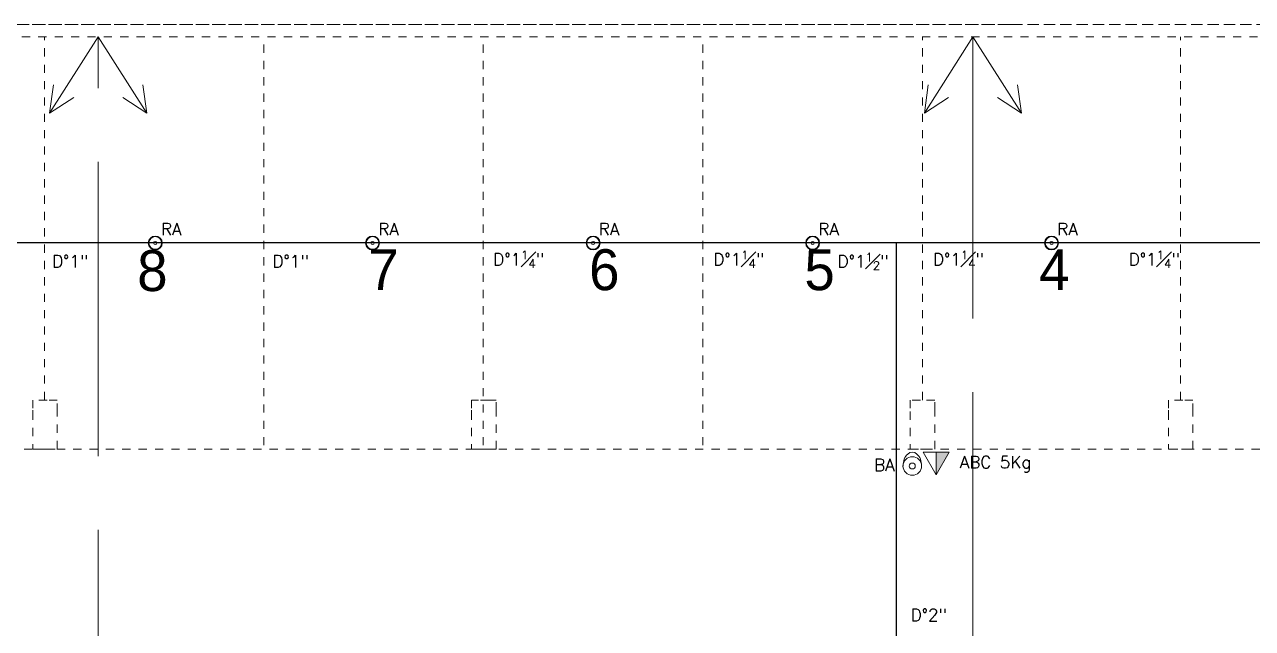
# Model space of a CAD drawing. Header units: millimetres. Extents: x 539 to 842, y -453 to -96.
# Drawn here: x 806.39 to 821.4, y -398.37 to -390.99 of the extents above; entities that cross this region are included whole.
import ezdxf
from ezdxf.enums import TextEntityAlignment as Align

# ---------------------------------------------------------------- set-up
doc = ezdxf.new("R2010")
doc.units = ezdxf.units.MM
doc.header["$LTSCALE"] = 0.1
for name, pattern in [('ACAD_ISO02W100', [15, 12, -3]), ('CONTINUA', [0]), ('HIDDEN', [0.375, 0.25, -0.125])]:
    doc.linetypes.add(name, pattern=pattern)
doc.layers.get('0').update_dxf_attribs({"lineweight": 5})
doc.layers.add('00-Pluvial', color=40, linetype='Continuous')
for name, color, linetype, lineweight in [('00_Incendio Rociador', 1, 'Continuous', 18), ('00_Incendio_Bocas Incendio', 1, 'Continuous', 30), ('00_Incendio_Cañeria', 1, 'Continuous', 30), ('00_Incendio_Matafuego', 1, 'Continuous', 20), ('00_Incendio_Textos', 7, 'Continuous', 13), ('Incendio - Texto', 11, 'Continuous', 18), ('Lavarropa', 7, 'HIDDEN', 5)]:
    doc.layers.add(name, color=color, linetype=linetype, lineweight=lineweight)
doc.styles.add('Instal Sanit', font='techb___.ttf', dxfattribs={"height": 0.15})
doc.styles.add('Pill Gothic 300mg Lt', font='', dxfattribs={"height": 0.186028})
doc.styles.add('Romans', font='romans.shx')
doc.styles.get("Standard").update_dxf_attribs({"font": 'arial.ttf'})
doc.styles.get('Pill Gothic 300mg Lt').set_extended_font_data('Pill Gothic 300mg Lt')

# ---------------------------------------------------------------- blocks, each defined once
blk = doc.blocks.new('SS final')
at = {"color": 8, "lineweight": 18}
for p, q in [((1078.04, -429.28), (970.665, -429.28)), ((1067.502, -429.28), (1054.178, -429.28)), ((1067.502, -429.28), (1078.04, -429.28)), ((970.815, -429.43), (1077.89, -429.43)), ((1055.692, -433.871), (1055.692, -429.43)), ((1058.372, -434.425), (1058.372, -429.43)), ((1061.052, -434.425), (1061.052, -429.43)), ((1063.737, -434.425), (1063.737, -429.43)), ((1066.419, -433.871), (1066.419, -429.43)), ((1069.574, -433.871), (1069.574, -429.43)), ((1055.722, -433.872), (1055.547, -433.872)), ((1055.547, -433.872), (1055.547, -433.997)), ((1055.847, -433.872), (1055.722, -433.872)), ((1055.847, -434.013), (1055.847, -433.872)), ((1060.98, -433.872), (1060.908, -433.872)), ((1060.908, -433.872), (1060.908, -433.997)), ((1060.995, -433.872), (1060.98, -433.872)), ((1061.12, -433.872), (1060.995, -433.872)), ((1061.135, -433.872), (1061.12, -433.872)), ((1061.208, -433.872), (1061.135, -433.872)), ((1061.208, -433.997), (1061.208, -433.872)), ((1066.269, -433.872), (1066.269, -434.013)), ((1066.394, -433.872), (1066.269, -433.872)), ((1066.569, -433.872), (1066.394, -433.872)), ((1066.569, -433.997), (1066.569, -433.872)), ((1069.599, -433.872), (1069.424, -433.872)), ((1069.424, -433.872), (1069.424, -433.997)), ((1069.724, -433.872), (1069.599, -433.872)), ((1069.724, -434.013), (1069.724, -433.872)), ((1055.547, -433.997), (1055.547, -433.998)), ((1055.547, -433.998), (1055.547, -434.01)), ((1055.547, -434.01), (1055.547, -434.011)), ((1055.547, -434.011), (1055.547, -434.013)), ((1055.547, -434.013), (1055.547, -434.472)), ((1055.847, -434.472), (1055.847, -434.013)), ((1060.908, -433.997), (1060.908, -434.012)), ((1060.908, -434.012), (1060.908, -434.472)), ((1061.208, -434.012), (1061.208, -433.997)), ((1061.208, -434.472), (1061.208, -434.012)), ((1066.269, -434.013), (1066.269, -434.472)), ((1066.569, -433.998), (1066.569, -433.997)), ((1066.569, -434.01), (1066.569, -433.998)), ((1066.569, -434.011), (1066.569, -434.01)), ((1066.569, -434.013), (1066.569, -434.011)), ((1066.569, -434.472), (1066.569, -434.013)), ((1069.424, -433.997), (1069.424, -433.998)), ((1069.424, -433.998), (1069.424, -434.01)), ((1069.424, -434.01), (1069.424, -434.011)), ((1069.424, -434.011), (1069.424, -434.013)), ((1069.424, -434.013), (1069.424, -434.472)), ((1069.724, -434.472), (1069.724, -434.013)), ((1009.841, -434.472), (1077.89, -434.472)), ((1055.547, -434.472), (1055.706, -434.472)), ((1055.706, -434.472), (1055.707, -434.472)), ((1055.707, -434.472), (1055.708, -434.472)), ((1055.708, -434.472), (1055.721, -434.472)), ((1055.721, -434.472), (1055.722, -434.472)), ((1055.722, -434.472), (1055.847, -434.472)), ((1060.908, -434.472), (1060.98, -434.472)), ((1060.98, -434.472), (1060.995, -434.472)), ((1060.995, -434.472), (1061.12, -434.472)), ((1061.12, -434.472), (1061.135, -434.472)), ((1061.135, -434.472), (1061.208, -434.472)), ((1066.269, -434.472), (1066.394, -434.472)), ((1066.394, -434.472), (1066.395, -434.472)), ((1066.395, -434.472), (1066.407, -434.472)), ((1066.407, -434.472), (1066.408, -434.472)), ((1066.408, -434.472), (1066.41, -434.472)), ((1066.41, -434.472), (1066.569, -434.472)), ((1069.424, -434.472), (1069.583, -434.472)), ((1069.583, -434.472), (1069.584, -434.472)), ((1069.584, -434.472), (1069.585, -434.472)), ((1069.585, -434.472), (1069.598, -434.472)), ((1069.598, -434.472), (1069.599, -434.472)), ((1069.599, -434.472), (1069.724, -434.472))]:
    blk.add_line(p, q, dxfattribs=at)
at = {"color": 8, "style": 'Pill Gothic 300mg Lt'}
for s, p in [('8', (1056.823, -432.539)), ('7', (1059.647, -432.528)), ('6', (1062.345, -432.528)), ('5', (1064.976, -432.528)), ('4', (1067.845, -432.528))]:
    blk.add_text(s, height=0.5, dxfattribs=at).set_placement(p)
blk = doc.blocks.new('rociadores')
at = {"layer": '00_Incendio_Bocas Incendio', "lineweight": 5}
for radius in [0.085, 0.0776, 0.02]:
    blk.add_circle((0, 0), radius, dxfattribs=at)

msp = doc.modelspace()

# ---------------------------------------------------------------- hatches: boundary and pattern name
at = {"layer": '00_Incendio_Matafuego'}
msp.add_hatch(color=256, dxfattribs=at).paths.add_polyline_path([(817.535, -396.214), (817.695, -396.214), (817.535, -396.492)])

# ---------------------------------------------------------------- linework, layer by layer
at = {"layer": '00-Pluvial', "lineweight": 20}
for p, q in [((807.294, -391.136), (806.701, -392.071)), ((807.294, -391.136), (807.888, -392.071)), ((817.983, -391.136), (817.39, -392.071)), ((817.983, -391.136), (818.577, -392.071)), ((806.701, -392.071), (806.749, -391.723)), ((807.888, -392.071), (807.84, -391.723)), ((817.39, -392.071), (817.438, -391.723)), ((818.577, -392.071), (818.529, -391.723)), ((806.701, -392.071), (806.995, -391.879)), ((807.888, -392.071), (807.594, -391.879)), ((817.39, -392.071), (817.684, -391.879)), ((818.577, -392.071), (818.283, -391.879))]:
    msp.add_line(p, q, dxfattribs=at)
at = {"layer": '00-Pluvial', "linetype": 'ACAD_ISO02W100', "lineweight": 20, "ltscale": 3}
for p, q in [((807.294, -400.765), (807.294, -391.136)), ((817.983, -403.58), (817.983, -391.136))]:
    msp.add_line(p, q, dxfattribs=at)
at = {"layer": '00_Incendio_Bocas Incendio', "lineweight": 5}
for radius in [0.114, 0.0366]:
    msp.add_circle((817.243, -396.384), radius, dxfattribs=at)
at = {"layer": '00_Incendio_Bocas Incendio', "lineweight": 5, "extrusion": (0, 0, -1)}
msp.add_ellipse((817.243, -396.384), major_axis=(0, 0.169), ratio=0.671043, start_param=4.712389, end_param=7.853982, dxfattribs=at)
at = {"layer": '00_Incendio_Cañeria', "lineweight": 30}
for points in [[(828.621, -393.657), (805.062, -393.657)], [(817.044, -393.657), (817.044, -402.005)]]:
    msp.add_lwpolyline(points, dxfattribs=at)
at = {"layer": '00_Incendio_Matafuego'}
msp.add_lwpolyline([(817.535, -396.492), (817.375, -396.214), (817.695, -396.214)], close=True, dxfattribs=at)
msp.add_lwpolyline([(817.535, -396.492), (817.535, -396.214)], dxfattribs=at)

# ---------------------------------------------------------------- block references
at = {"layer": '00_Incendio Rociador', "color": 6, "lineweight": 5}
for p in [(807.992, -393.657), (810.647, -393.657), (813.342, -393.657), (816.025, -393.657), (818.944, -393.657)]:
    msp.add_blockref('rociadores', p, dxfattribs=at)
at = {"layer": 'Lavarropa', "color": 3, "linetype": 'CONTINUA', "lineweight": 13}
msp.add_blockref('SS final', (-249.052, 38.294), dxfattribs=at)

# ---------------------------------------------------------------- texts
at = {"layer": '00_Incendio_Textos', "lineweight": 18, "char_height": 0.15}
for s, insert, attachment_point in [('\\A1;{\\Fromans|c0;D°1\\H0.7x;\\S1#4;\\H1.42857x;"}', (812.121, -393.752), 1), ('\\A1;{\\Fromans|c0;D°1\\H0.7x;\\S1#4;\\H1.42857x;"}', (814.811, -393.752), 1), ('\\A1;{\\Fromans|c0;D°1\\H0.7x;\\S1#2;\\H1.42857x;"}', (816.953, -393.777), 3), ('\\A1;{\\Fromans|c0;D°1\\H0.7x;\\S1#4;\\H1.42857x;"}', (817.495, -393.752), 1), ('\\A1;{\\Fromans|c0;D°1\\H0.7x;\\S1#4;\\H1.42857x;"}', (819.888, -393.752), 1), ('\\A1;{\\Fromans|c0;D°2\\H1x;"}', (817.666, -398.131), 3)]:
    msp.add_mtext_dynamic_manual_height_columns(s, width=0.9745, gutter_width=12.5, heights=[0], dxfattribs=dict(at, insert=insert, attachment_point=attachment_point))
at = {"layer": '00_Incendio_Textos', "color": 7, "insert": (818.185, -396.262), "char_height": 0.15, "width": 1.47222, "attachment_point": 2, "style": 'Instal Sanit'}
msp.add_mtext('\\pi-0.45,l0.6,t0.6;{\\Fromans|c0;ABC 5Kg}', dxfattribs=at)
at = {"layer": 'Incendio - Texto', "color": 7, "style": 'Romans'}
for s, p in [('RA', (808.187, -393.488)), ('RA', (810.842, -393.488)), ('RA', (813.537, -393.488)), ('RA', (816.22, -393.488)), ('RA', (819.139, -393.488)), ('D°1"', (806.953, -393.88)), ('D°1"', (809.646, -393.88)), ('BA', (816.901, -396.371))]:
    msp.add_text(s, height=0.15, dxfattribs=at).set_placement(p, align=Align.MIDDLE_CENTER)

doc.saveas('drawing.dxf')
